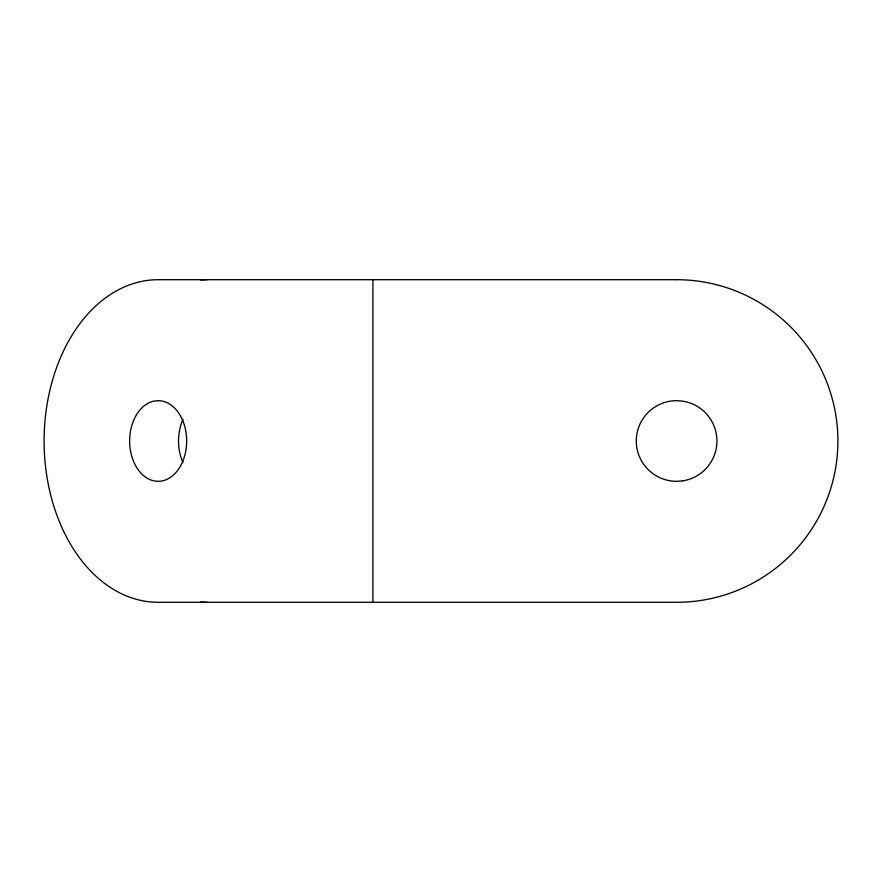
<?xml version="1.0" encoding="UTF-8"?>
<svg xmlns="http://www.w3.org/2000/svg" width="882" height="882" viewBox="0 0 882 882"><rect width="100%" height="100%" fill="white"/><g stroke="black" fill="none" stroke-linecap="round" stroke-linejoin="round"><path stroke-width="1.32" d="M372.899 279.704L372.899 602.296M207.038 602.296A161.296 114.054 90 0 1 200.644 602.042M200.644 279.958A161.296 114.054 90 0 1 207.038 279.704M182.96 462.609A40.329 28.511 90 0 1 182.96 419.391M158.154 400.671L153.7 401.167A40.329 28.511 90 0 0 129.643 441A40.329 28.511 90 0 0 153.7 480.833L158.154 481.329A40.329 28.511 -90 0 0 186.664 441A40.329 28.511 -90 0 0 158.154 400.671M682.911 480.833L676.604 481.329A40.329 40.329 0 0 1 636.275 441A40.329 40.329 0 0 1 676.604 400.671L682.911 401.167A40.329 40.329 0 0 1 682.911 480.833M676.604 279.704L158.154 279.704A161.296 114.054 -90 0 0 44.1 441A161.296 114.054 -90 0 0 158.154 602.296L676.604 602.296A161.296 161.296 0 0 0 837.9 441A161.296 161.296 0 0 0 676.604 279.704"/></g></svg>
